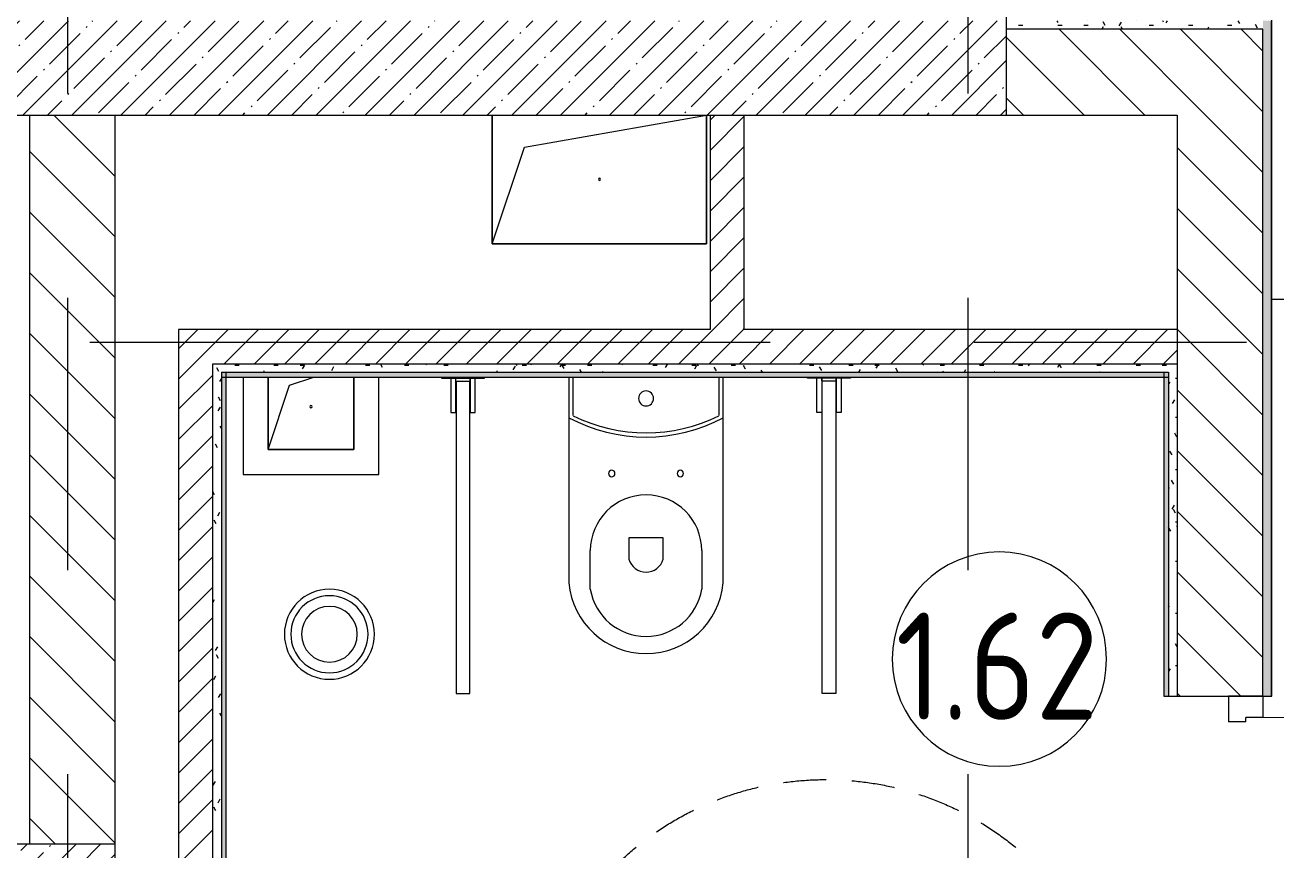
# Model space of a CAD drawing. Header units: millimetres. Extents: x 1322 to 199238, y -8553 to 29000.
# Drawn here: x 22978 to 25897, y 15816 to 17740 of the extents above; entities that cross this region are included whole.
import ezdxf

# ---------------------------------------------------------------- set-up
doc = ezdxf.new("R2010")
doc.units = ezdxf.units.MM
doc.linetypes.add('200_ШТРИХ__ш1_п0_6_', pattern=[160, 100, -60])
doc.linetypes.add('Осевая', pattern=[3175, 635, -476.25, 1587.5, -476.25])
for name, color, linetype, lineweight in [('A-AREA-IDEN', 7, 'Continuous', 9), ('A-DETL-GENF', 7, 'Continuous', 9), ('A-DOOR', 7, 'Continuous', 9), ('A-DOOR-1', 7, 'Continuous', 13), ('A-DOOR-FRAM', 7, 'Continuous', 13), ('A-GENM', 7, 'Continuous', 9), ('A-WALL', 7, 'Continuous', 9), ('I-WALL', 7, 'Continuous', 9), ('P-SANR-FIXT', 7, 'Continuous', 9), ('Оси-2', 7, 'Осевая', 9), ('Электрические приборы', 7, 'Continuous', 9)]:
    doc.layers.add(name, color=color, linetype=linetype, lineweight=lineweight)
for name, color, linetype, lineweight, true_color in [('A-WALL-1', 7, 'Continuous', 9, 0x3c3c3c), ('A-WALL-FNSH-1', 7, 'Continuous', 9, 0x3c3c3c), ('I-FURN-1', 7, 'Continuous', 9, 0xf0f0f0), ('I-FURN-2', 7, '200_ШТРИХ__ш1_п0_6_', 9, 0xf0f0f0), ('Оси розеток', 7, 'Continuous', 9, 0xff1e23)]:
    doc.layers.add(name, color=color, linetype=linetype, lineweight=lineweight, true_color=true_color)
doc.styles.add('GOST Common_4', font='GOST_Common.ttf', dxfattribs={"width": 0.9, "height": 250})
pattern_1 = [(45, (-75531.33, 0), (-57.024626, 57.024626), []), (45, (-75474.3, 0), (-57.024626, 57.024626), [100.806, -20.161, 3.353, -16.808])]
pattern_2 = [(135, (-75531.33, 0), (-70.71068, -70.71068), [])]
pattern_3 = [(45, (-75531.326, 0), (-35.35534, 35.35534), [])]
pattern_4 = [(0, (-75531.326, 0), (121.92, 30.48), [10.058, -81.382, 10.058, -81.382, -487.68]), (0, (-75531.326, 0), (121.92, 30.48), [-182.88, 10.058, -172.822, 10.058, -81.382, -213.36]), (0, (-75531.326, 0), (121.92, 30.48), [-457.2, 10.058, -50.902, 10.058, -142.342]), (120, (-75485.606, 15.24), (-87.356454, 90.345817), [10.058, -81.382, 10.058, -81.382, -487.68]), (120, (-75485.606, 15.24), (-87.356454, 90.345817), [-182.88, 10.058, -172.822, 10.058, -81.382, -213.36]), (120, (-75485.606, 15.24), (-87.356454, 90.345817), [-457.2, 10.058, -50.902, 10.058, -142.342]), (240, (-75470.366, 76.2), (-34.563546, -120.825817), [10.058, -81.382, 10.058, -81.382, -487.68]), (240, (-75470.366, 76.2), (-34.563546, -120.825817), [-182.88, 10.058, -172.822, 10.058, -81.382, -213.36]), (240, (-75470.366, 76.2), (-34.563546, -120.825817), [-457.2, 10.058, -50.902, 10.058, -142.342])]

# ---------------------------------------------------------------- blocks, each defined once
blk = doc.blocks.new('110_Дверь_СКБ_1Ст_Внутренняя1 - Д-4 1100x2100h_су мгн-31800557-План размещения напольных электротехнических лючков и розеток 1 этажа в осях 23_1-33')
at = {"layer": 'A-DOOR'}
blk.add_arc((512.5, 100), 1000, 90, 180, dxfattribs=at)
at = {"layer": 'A-DOOR-1'}
for p, q in [((512.5, 1100), (472.5, 1100)), ((472.5, 100), (472.5, 1100)), ((512.5, 1100), (512.5, 100)), ((512.5, 100), (472.5, 100))]:
    blk.add_line(p, q, dxfattribs=at)
at = {"layer": 'A-DOOR-FRAM'}
for p, q in [((-537.5, 100), (-537.5, 20)), ((-537.5, 100), (-487.5, 100)), ((-487.5, 100), (-487.5, 60)), ((512.5, 100), (512.5, 60)), ((512.5, 100), (562.5, 100)), ((562.5, 100), (562.5, 20)), ((-477.5, 60), (-487.5, 60)), ((-477.5, 60), (-477.5, 20)), ((502.5, 60), (502.5, 20)), ((512.5, 60), (502.5, 60)), ((-537.5, 20), (-477.5, 20)), ((502.5, 20), (562.5, 20))]:
    blk.add_line(p, q, dxfattribs=at)
blk = doc.blocks.new('FRT_2D_Символ _разворот МГН_1 - D1_4_Символ доступности разворота МГН _360__-18618045-План размещения напольных электротехнических лючков и розеток 1 этажа в осях 23_1-33')
at = {"layer": 'I-FURN-2'}
for p, q in [((-300, 325.4), (-300, -185.8)), ((-300, 325.4), (-200, 325.4)), ((-200, 195.4), (-200, 325.4)), ((200, 325.4), (300, 325.4)), ((200, 195.4), (200, 325.4)), ((300, 325.4), (300, -185.8)), ((-200, 195.4), (200, 195.4)), ((-300, -185.8), (-250, -185.8)), ((-250, -185.8), (-250, -435.8)), ((300, -185.8), (250, -185.8)), ((250, -185.8), (250, -435.8)), ((-200, -435.8), (-250, -435.8)), ((-200, -435.8), (-200, -645.8)), ((200, -435.8), (250, -435.8)), ((200, -435.8), (200, -645.8)), ((-200, -645.8), (200, -645.8))]:
    blk.add_line(p, q, dxfattribs=at)
blk.add_circle((0, 0), 700, dxfattribs=at)
blk = doc.blocks.new('132_МГН_Поручень для унитаза_тип откидной - ПР 1Р-18619933-План размещения напольных электротехнических лючков и розеток 1 этажа в осях 23_1-33')
at = {"layer": 'A-GENM'}
for p, q in [((-50, -3), (-50, 0)), ((50, 0), (50, -3)), ((50, -3), (-50, -3)), ((-17, -3), (-28.2, -3)), ((-28.2, -83), (-28.2, -3)), ((-17, -3), (-17, -83)), ((-16.6, -8.9), (-16.6, -4.2)), ((-16, -9.5), (-16.6, -8.9)), ((16, -9.5), (-16, -9.5)), ((-16, -738), (-16, -9.5)), ((16, -9.5), (16.6, -8.9)), ((16, -9.5), (16, -738)), ((16.6, -8.9), (16.6, -4.2)), ((28.2, -3), (17, -3)), ((17, -83), (17, -3)), ((28.2, -3), (28.2, -83)), ((-17, -83), (-28.2, -83)), ((28.2, -83), (17, -83)), ((16, -738), (-16, -738))]:
    blk.add_line(p, q, dxfattribs=at)
for centre, start, end in [((-15.3, -4.2), 90, 180), ((15.3, -4.2), 0, 90)]:
    blk.add_arc(centre, 1.24, start, end, dxfattribs=at)
blk = doc.blocks.new('132_МГН_Поручень для унитаза_тип откидной - ПР 1Р-V1-План размещения напольных электротехнических лючков и розеток 1 этажа в осях 23_1-33')
at = {"layer": 'A-GENM'}
for p, q in [((-16, 738), (-16, 9.5)), ((16, 738), (-16, 738)), ((16, 9.5), (16, 738)), ((-28.2, 83), (-28.2, 3)), ((-17, 83), (-28.2, 83)), ((-17, 3), (-17, 83)), ((17, 83), (17, 3)), ((28.2, 83), (17, 83)), ((28.2, 3), (28.2, 83)), ((-50, 3), (-50, 0)), ((50, 3), (-50, 3)), ((-17, 3), (-28.2, 3)), ((-16, 9.5), (-16.6, 8.9)), ((-16.6, 8.9), (-16.6, 4.2)), ((16, 9.5), (-16, 9.5)), ((16, 9.5), (16.6, 8.9)), ((16.6, 8.9), (16.6, 4.2)), ((28.2, 3), (17, 3)), ((50, 0), (50, 3))]:
    blk.add_line(p, q, dxfattribs=at)
for centre, start, end in [((-15.3, 4.2), 180, 270), ((15.3, 4.2), 270, 360)]:
    blk.add_arc(centre, 1.24, start, end, dxfattribs=at)
blk = doc.blocks.new('GM_Отверстие прямоугольное _в плите_ - Отверстие-21610241-План размещения напольных электротехнических лючков и розеток 1 этажа в осях 23_1-33')
at = {"layer": 'A-GENM'}
for p, q in [((-250, -150), (-250, 150)), ((-250, 150), (-250, -150)), ((-175, 75), (250, 150)), ((250, 150), (250, -150)), ((250, -150), (250, 150)), ((-250, -150), (-175, 75)), ((250, -150), (-250, -150)), ((-250, -150), (250, -150))]:
    blk.add_line(p, q, dxfattribs=at)
for start, end in [(360, 180), (180, 360)]:
    blk.add_arc((0, 0), 2.5, start, end, dxfattribs=at)
blk = doc.blocks.new('GM_Отверстие прямоугольное _в плите_ - Отверстие-21604341-План размещения напольных электротехнических лючков и розеток 1 этажа в осях 23_1-33')
at = {"layer": 'A-GENM'}
for p, q in [((-100, -100), (-100, 69)), ((-100, 69), (-100, -100)), ((-50, 50), (7, 69)), ((100, 69), (100, -100)), ((100, -100), (100, 69)), ((-100, -100), (-50, 50)), ((100, -100), (-100, -100)), ((-100, -100), (100, -100))]:
    blk.add_line(p, q, dxfattribs=at)
for start, end in [(360, 180), (180, 360)]:
    blk.add_arc((0, 0), 2.5, start, end, dxfattribs=at)
blk = doc.blocks.new('Блок Розеток и Выключателей - Блок Розеток и Выключателей_SK1-27362739-План размещения напольных электротехнических лючков и розеток 1 этажа в осях 23_1-33')
at = {"layer": 'A-DETL-GENF'}
for p, q in [((-60, -40), (60, -40)), ((-60, -160), (-60, -40)), ((60, -40), (60, -160)), ((60, -160), (-60, -160))]:
    blk.add_line(p, q, dxfattribs=at)
for centre, radius in [((0, -100), 42), ((-15.6, -100), 4.8), ((15.6, -100), 4.8)]:
    blk.add_circle(centre, radius, dxfattribs=at)
at = {"layer": 'Оси розеток'}
blk.add_line((0, 0), (0, -40), dxfattribs=at)
blk = doc.blocks.new('мусорная корзина - Round_ Metal-30590745-План размещения напольных электротехнических лючков и розеток 1 этажа в осях 23_1-33')
at = {"layer": 'P-SANR-FIXT'}
for radius, start, end in [(105, 0, 180), (90, 360, 180), (65, 0, 180), (105, 180, 360), (90, 180, 360), (65, 180, 360)]:
    blk.add_arc((0, 0), radius, start, end, dxfattribs=at)
blk = doc.blocks.new('WC Seat_2 with Cistern-Wall Based - SE21-33487045-План размещения напольных электротехнических лючков и розеток 1 этажа в осях 23_1-33')
at = {"layer": 'P-SANR-FIXT'}
for p, q in [((-5, 410.5), (-5, 500.5)), ((255, 500.5), (255, 410.5)), ((-55, 485.5), (-55, 100.5)), ((305, 100.5), (305, 485.5)), ((85, 430.5), (85, 380.5)), ((165, 380.5), (165, 430.5)), ((85, 380.5), (165, 380.5)), ((-55, 100.5), (-55, 5.5)), ((-45, 5.5), (-45, 95.6)), ((295, 95.6), (295, 5.5)), ((305, 5.5), (305, 100.5))]:
    blk.add_line(p, q, dxfattribs=at)
for centre, radius, start, end in [((125, 469.8), 180.7, 4.9791, 175.0209), ((125, 478.7), 131.8, 9.5273, 170.4727), ((125, 418.8), 41.7, 16.2602, 163.7398), ((125, 410.5), 130, 180, 360), ((45, 230.5), 7.5, 0, 180), ((205, 230.5), 7.5, 0, 180), ((45, 230.5), 7.5, 180, 360), ((205, 230.5), 7.5, 180, 360), ((125, -237), 382.5, 61.9275, 118.0725), ((125, -247), 382.5, 63.6122, 116.3878), ((125, 55.5), 17.5, 0, 180), ((125, 55.5), 17.5, 180, 360)]:
    blk.add_arc(centre, radius, start, end, dxfattribs=at)
blk = doc.blocks.new('Plumbing_Drainage_hansgrohe_56248XXX-RainDrain-Point-Complete-set-po - 800 Stainless Steel Optic-V113-План размещения напольных электротехнических лючков и розеток 1 этажа в осях 23_1-33')
at = {"layer": 'P-SANR-FIXT'}
for p, q in [((-158.5, 69), (-158.5, -158.5)), ((158.5, -158.5), (158.5, 69)), ((-158.5, -158.5), (158.5, -158.5))]:
    blk.add_line(p, q, dxfattribs=at)
blk = doc.blocks.new('Марка_Помещения - Номер-25198446-План размещения напольных электротехнических лючков и розеток 1 этажа в осях 23_1-33')
at = {"layer": 'A-AREA-IDEN'}
for start, end in [(360, 180), (180, 360)]:
    blk.add_arc((0, 0), 2.5, start, end, dxfattribs=at)

msp = doc.modelspace()

# ---------------------------------------------------------------- hatches: boundary and pattern name
at = {"layer": 'I-WALL'}
h = msp.add_hatch(dxfattribs=at)
h.set_pattern_fill('FP_2', color=256, style=0, pattern_type=2)
h.set_pattern_definition(pattern_1)
h.paths.add_polyline_path([(24576.7, 17530), (25268.7, 17530), (25268.7, 17750), (19268.7, 17750), (19268.7, 17530), (23188.7, 17530)])
h = msp.add_hatch(dxfattribs=at)
h.set_pattern_fill('FP_31', color=256, style=0, pattern_type=2)
h.set_pattern_definition(pattern_4)
h.paths.add_polyline_path([(25268.7, 17730), (25866.7, 17730), (25866.7, 17750), (25268.7, 17750)])
h = msp.add_hatch(dxfattribs=at)
h.set_pattern_fill('FP_31', color=256, style=0, pattern_type=2)
h.set_pattern_definition(pattern_4)
h.paths.add_polyline_path([(25886.7, 13557), (25886.7, 15050), (25866.7, 15050), (25866.7, 13557)])
h.paths.add_polyline_path([(25866.7, 16175), (25886.7, 16175), (25886.7, 17750), (25866.7, 17750), (25866.7, 17270.3)])
h = msp.add_hatch(dxfattribs=at)
h.set_pattern_fill('FP_4', color=256, style=0, pattern_type=2)
h.set_pattern_definition(pattern_2)
h.paths.add_polyline_path([(25866.7, 17530), (25866.7, 17730), (25268.7, 17730), (25268.7, 17530), (25666.7, 17530)])
h = msp.add_hatch(dxfattribs=at)
h.set_pattern_fill('FP_4', color=256, style=0, pattern_type=2)
h.set_pattern_definition(pattern_2)
h.paths.add_polyline_path([(22988.7, 15830), (23188.7, 15830), (23188.7, 17530), (22988.7, 17530), (22988.7, 16052.4)])
h = msp.add_hatch(dxfattribs=at)
h.set_pattern_fill('FP_3', color=256, style=0, pattern_type=2)
h.set_pattern_definition(pattern_3)
h.paths.add_polyline_path([(24656.7, 17030), (24656.7, 17530), (24576.7, 17530), (24576.7, 17030)])
h = msp.add_hatch(dxfattribs=at)
h.set_pattern_fill('FP_4', color=256, style=0, pattern_type=2)
h.set_pattern_definition(pattern_2)
h.paths.add_polyline_path([(25666.7, 13600), (25866.7, 13600), (25866.7, 15075), (25666.7, 15075), (25666.7, 13616.5)])
h.paths.add_polyline_path([(25866.7, 16175), (25866.7, 17530), (25666.7, 17530), (25666.7, 16175)])
h = msp.add_hatch(dxfattribs=at)
h.set_pattern_fill('FP_3', color=256, style=0, pattern_type=2)
h.set_pattern_definition(pattern_3)
h.paths.add_polyline_path([(23336.7, 14200), (23416.7, 14200), (23416.7, 17030), (23336.7, 17030), (23336.7, 14834.4)])
h = msp.add_hatch(dxfattribs=at)
h.set_pattern_fill('FP_3', color=256, style=0, pattern_type=2)
h.set_pattern_definition(pattern_3)
h.paths.add_polyline_path([(25666.7, 16950), (25666.7, 17030), (23416.7, 17030), (23416.7, 16950), (24975.1, 16950)])
h = msp.add_hatch(dxfattribs=at)
h.set_pattern_fill('FP_31', color=256, style=0, pattern_type=2)
h.set_pattern_definition(pattern_4)
h.paths.add_polyline_path([(25646.7, 16930), (25646.7, 16950), (23416.7, 16950), (23416.7, 16930), (25635.7, 16930)])
h = msp.add_hatch(dxfattribs=at)
h.set_pattern_fill('FP_31', color=256, style=0, pattern_type=2)
h.set_pattern_definition(pattern_4)
h.paths.add_polyline_path([(23416.7, 14200), (23436.7, 14200), (23436.7, 16930), (23416.7, 16930), (23416.7, 14834.4)])
for points in [[(25646.7, 16919), (25646.7, 16930), (23436.7, 16930), (23436.7, 16919), (24975.1, 16919)], [(23436.7, 14220), (23447.7, 14220), (23447.7, 16930), (23436.7, 16930), (23436.7, 14834.4)]]:
    msp.add_hatch(color=256, dxfattribs=at).paths.add_polyline_path(points)
h = msp.add_hatch(color=256, dxfattribs=at)
h.paths.add_polyline_path([(25635.7, 14220), (25646.7, 14220), (25646.7, 15075), (25635.7, 15075), (25635.7, 14834.4)])
h.paths.add_polyline_path([(25635.7, 16175), (25646.7, 16175), (25646.7, 16930), (25635.7, 16930)])
h = msp.add_hatch(dxfattribs=at)
h.set_pattern_fill('FP_31', color=256, style=0, pattern_type=2)
h.set_pattern_definition(pattern_4)
h.paths.add_polyline_path([(25646.7, 14220), (25666.7, 14220), (25666.7, 15050), (25646.7, 15050), (25646.7, 14231)])
h.paths.add_polyline_path([(25666.7, 16175), (25666.7, 16950), (25646.7, 16950), (25646.7, 16175)])
h = msp.add_hatch(dxfattribs=at)
h.set_pattern_fill('FP_2', color=256, style=0, pattern_type=2)
h.set_pattern_definition(pattern_1)
h.paths.add_polyline_path([(22968.7, 13620), (23188.7, 13620), (23188.7, 15830), (22968.7, 15830), (22968.7, 14040)])

# ---------------------------------------------------------------- linework, layer by layer
at = {"layer": 'A-WALL'}
for q in [(25646.7, 16930), (23436.7, 14220)]:
    msp.add_line((23436.7, 16930), q, dxfattribs=at)
at = {"layer": 'A-WALL-1'}
for p, q in [((25268.7, 17530), (25268.7, 21400)), ((25886.7, 16175), (25886.7, 17750)), ((25866.7, 17730), (25268.7, 17730)), ((25866.7, 16175), (25866.7, 17730)), ((22188.7, 17530), (25666.7, 17530)), ((22988.7, 17530), (22988.7, 15830)), ((23188.7, 13620), (23188.7, 17530)), ((24576.7, 17530), (24576.7, 17030)), ((24656.7, 17030), (24656.7, 17530)), ((25666.7, 17530), (25666.7, 16175)), ((24576.7, 17030), (23336.7, 17030)), ((23336.7, 17030), (23336.7, 14200)), ((25666.7, 17030), (24656.7, 17030)), ((23416.7, 16950), (25666.7, 16950)), ((23416.7, 14200), (23416.7, 16950)), ((25646.7, 16930), (25646.7, 16175)), ((25646.7, 16175), (25886.7, 16175)), ((22188.7, 15830), (23188.7, 15830))]:
    msp.add_line(p, q, dxfattribs=at)
at = {"layer": 'A-WALL-FNSH-1'}
for p, q in [((25887.7, 16175), (25887.7, 17751)), ((23447.7, 14220), (23447.7, 16930)), ((25635.7, 16930), (25635.7, 16175)), ((23436.7, 16919), (25646.7, 16919)), ((25635.7, 16175), (25646.7, 16175)), ((25886.7, 16175), (25887.7, 16175))]:
    msp.add_line(p, q, dxfattribs=at)
at = {"layer": 'Оси-2'}
for p, q in [((25178.7, 593.7), (25178.7, 19528.3)), ((23078.7, 593.7), (23078.7, 19415.1)), ((9318.1, 17000), (47228.7, 17000))]:
    msp.add_line(p, q, dxfattribs=at)

# ---------------------------------------------------------------- block references
at = {"layer": 'A-AREA-IDEN', "xscale": 99.99999999999993, "yscale": 99.99999999999993, "zscale": 99.99999999999993}
msp.add_blockref('Марка_Помещения - Номер-25198446-План размещения напольных электротехнических лючков и розеток 1 этажа в осях 23_1-33', (25251.8, 16261), dxfattribs=at)
at = {"layer": 'A-DOOR', "rotation": 270}
msp.add_blockref('110_Дверь_СКБ_1Ст_Внутренняя1 - Д-4 1100x2100h_су мгн-31800557-План размещения напольных электротехнических лючков и розеток 1 этажа в осях 23_1-33', (25766.7, 15637.5), dxfattribs=at)
at = {"layer": 'A-GENM'}
for name, p in [('GM_Отверстие прямоугольное _в плите_ - Отверстие-21610241-План размещения напольных электротехнических лючков и розеток 1 этажа в осях 23_1-33', (24318.7, 17380)), ('GM_Отверстие прямоугольное _в плите_ - Отверстие-21604341-План размещения напольных электротехнических лючков и розеток 1 этажа в осях 23_1-33', (23645.7, 16850))]:
    msp.add_blockref(name, p, dxfattribs=at)
at = {"layer": 'I-FURN-1', "rotation": 269.9999999999996}
msp.add_blockref('FRT_2D_Символ _разворот МГН_1 - D1_4_Символ доступности разворота МГН _360__-18618045-План размещения напольных электротехнических лючков и розеток 1 этажа в осях 23_1-33', (24846.7, 15280), dxfattribs=at)
at = {"layer": 'P-SANR-FIXT'}
for name, p in [('Plumbing_Drainage_hansgrohe_56248XXX-RainDrain-Point-Complete-set-po - 800 Stainless Steel Optic-V113-План размещения напольных электротехнических лючков и розеток 1 этажа в осях 23_1-33', (23645.7, 16850)), ('132_МГН_Поручень для унитаза_тип откидной - ПР 1Р-18619933-План размещения напольных электротехнических лючков и розеток 1 этажа в осях 23_1-33', (24854.4, 16919)), ('мусорная корзина - Round_ Metal-30590745-План размещения напольных электротехнических лючков и розеток 1 этажа в осях 23_1-33', (23688.7, 16319))]:
    msp.add_blockref(name, p, dxfattribs=at)
at = {"layer": 'P-SANR-FIXT', "rotation": 180}
for name, p in [('132_МГН_Поручень для унитаза_тип откидной - ПР 1Р-V1-План размещения напольных электротехнических лючков и розеток 1 этажа в осях 23_1-33', (24000.4, 16919)), ('WC Seat_2 with Cistern-Wall Based - SE21-33487045-План размещения напольных электротехнических лючков и розеток 1 этажа в осях 23_1-33', (24552.4, 16924.5))]:
    msp.add_blockref(name, p, dxfattribs=at)
at = {"layer": 'Электрические приборы', "rotation": 89.999999999999}
msp.add_blockref('Блок Розеток и Выключателей - Блок Розеток и Выключателей_SK1-27362739-План размещения напольных электротехнических лючков и розеток 1 этажа в осях 23_1-33', (25887.7, 17100.6), dxfattribs=at)

# ---------------------------------------------------------------- texts
at = {"layer": 'A-AREA-IDEN', "insert": (25009.9, 16369.6), "char_height": 250, "width": 606.076, "attachment_point": 1, "style": 'GOST Common_4'}
msp.add_mtext('1.62', dxfattribs=at)

doc.saveas('drawing.dxf')
